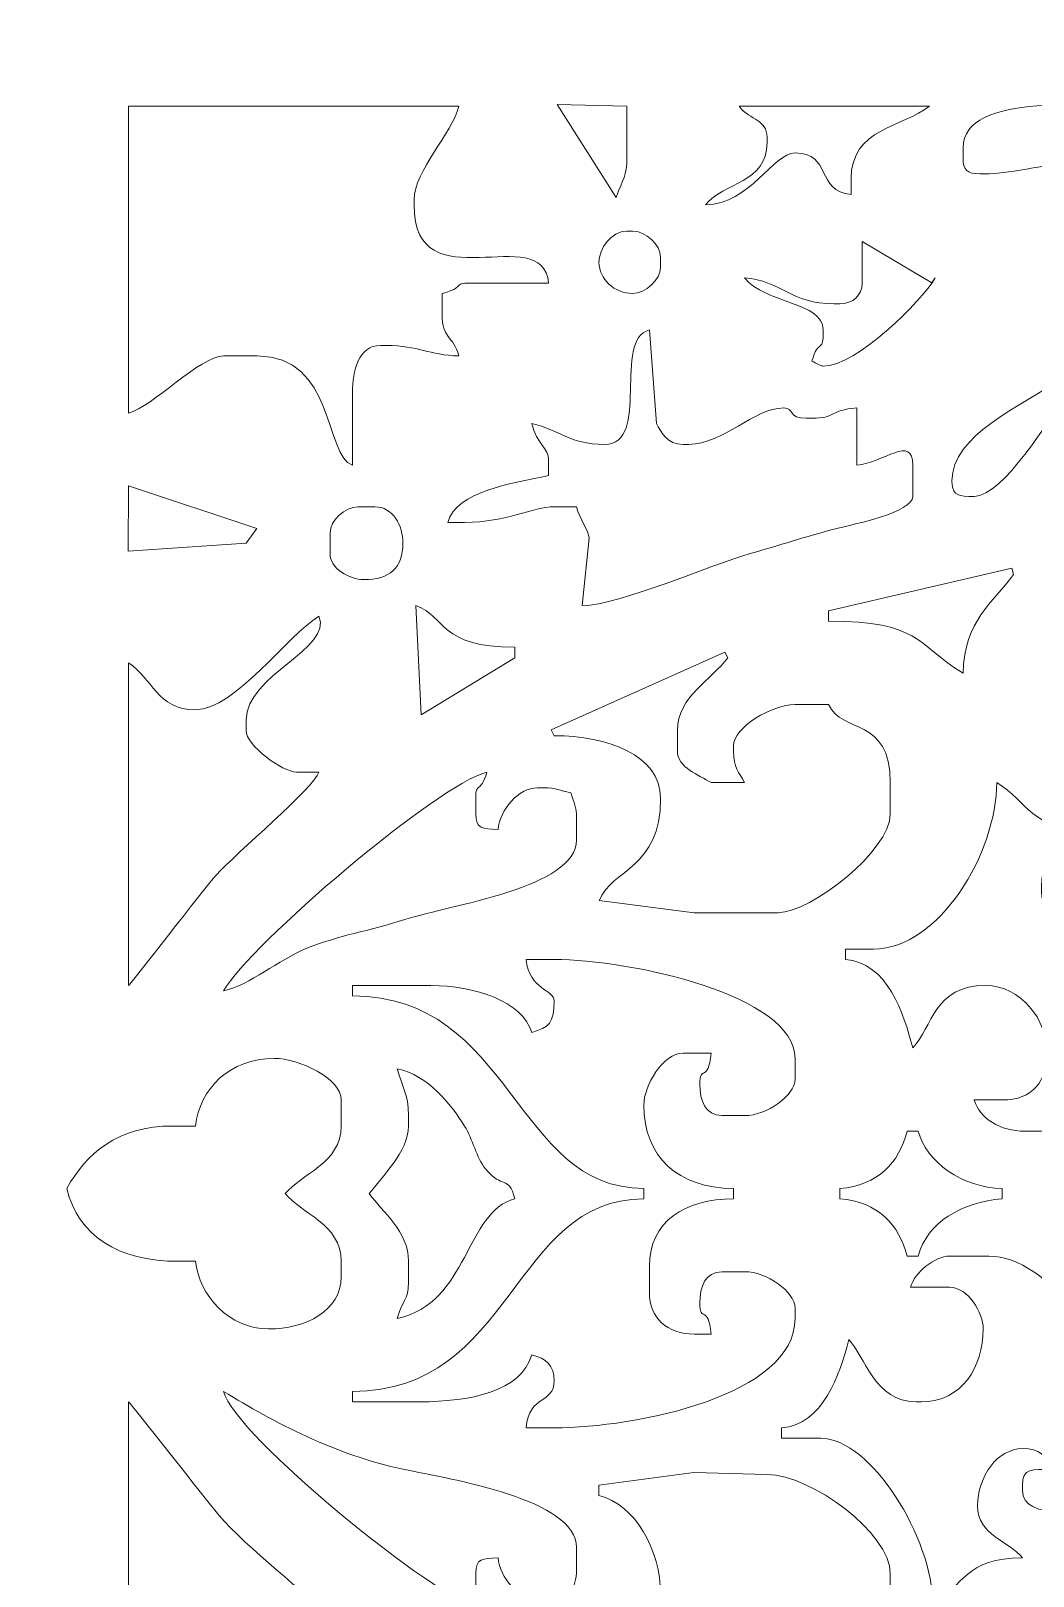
# Model space of a CAD drawing. Header units: millimetres. Extents: x -350 to -130, y -110 to 238.
# Drawn here: x -303.5 to -263.7, y -44.6 to 16.8 of the extents above; entities that cross this region are included whole.
import ezdxf

# ---------------------------------------------------------------- set-up
doc = ezdxf.new("R2010")
doc.units = ezdxf.units.MM
doc.header["$MEASUREMENT"] = 0
doc.layers.add('layer 1', color=7, linetype='Continuous')

msp = doc.modelspace()

# ---------------------------------------------------------------- linework, layer by layer
at = {"layer": 'layer 1', "color": 250, "lineweight": 9}
msp.add_open_spline([(-341.75, 49), (-341.75, 49), (-138.25, 49), (-138.25, 49), (-138.25, 49), (-133.7125, 49), (-130, 45.4225), (-130, 41.05), (-130, 41.05), (-130, 41.05), (-130, -102.05), (-130, -102.05), (-130, -102.05), (-130, -106.4225), (-133.7125, -110), (-138.25, -110), (-138.25, -110), (-138.25, -110), (-341.75, -110), (-341.75, -110), (-341.75, -110), (-346.2875, -110), (-350, -106.4225), (-350, -102.05), (-350, -102.05), (-350, -102.05), (-350, 41.05), (-350, 41.05), (-350, 41.05), (-350, 45.4225), (-346.2875, 49), (-341.75, 49)], degree=3, knots=[0, 0, 0, 0, 0.1111111, 0.1111111, 0.1111111, 0.1111111, 0.2222222, 0.2222222, 0.2222222, 0.2222222, 0.3333333, 0.3333333, 0.3333333, 0.3333333, 0.4444444, 0.4444444, 0.4444444, 0.4444445, 0.5555556, 0.5555556, 0.5555556, 0.5555556, 0.6666667, 0.6666667, 0.6666667, 0.6666667, 0.7777778, 0.7777778, 0.7777778, 0.7777778, 1, 1, 1, 1], dxfattribs=at)
at = {"layer": 'layer 1', "lineweight": 9}
for points, knots in [([(-265.7928, 11.1188), (-265.7928, 11.1188), (-265.5703, 11.1188), (-265.5703, 11.1188), (-265.5703, 11.1188), (-264.0809, 11.1188), (-259.2894, 12.265), (-257.6929, 12.6934), (-257.6929, 12.6934), (-254.9485, 13.4297), (-251.4852, 12.4079), (-249.318, 13.806), (-249.318, 13.806), (-252.4349, 13.806), (-255.5518, 13.806), (-258.6686, 13.806), (-258.6686, 13.806), (-261.2474, 13.806), (-266.4608, 14.3826), (-266.4608, 12.1523), (-266.4608, 12.1523), (-266.4608, 12.1523), (-266.4608, 11.739), (-266.4608, 11.739), (-266.4608, 11.739), (-266.4608, 11.2627), (-266.3059, 11.1188), (-265.7928, 11.1188)], [0, 0, 0, 0, 0.125, 0.125, 0.125, 0.125, 0.25, 0.25, 0.25, 0.25, 0.375, 0.375, 0.375, 0.375, 0.5, 0.5, 0.5, 0.5, 0.625, 0.625, 0.625, 0.625, 0.75, 0.75, 0.75, 0.75, 1, 1, 1, 1]), ([(-295.8483, 3.8842), (-295.8483, 3.8842), (-294.5126, 3.8842), (-294.5126, 3.8842), (-294.5126, 3.8842), (-291.4293, 3.8842), (-291.8385, -0.0833), (-290.7278, -0.4566), (-290.7278, -0.4566), (-290.7278, -0.4566), (-290.7278, 2.4373), (-290.7278, 2.4373), (-290.7278, 2.4373), (-290.7278, 3.2751), (-290.4878, 4.2976), (-289.6147, 4.2976), (-289.6147, 4.2976), (-289.6147, 4.2976), (-289.392, 4.2976), (-289.392, 4.2976), (-289.392, 4.2976), (-288.0675, 4.2976), (-287.716, 3.9094), (-286.4978, 3.8842), (-286.4978, 3.8842), (-286.7358, 4.7117), (-287.1657, 4.5611), (-287.1657, 5.5378), (-287.1657, 5.5378), (-287.1657, 5.5378), (-287.1657, 6.3646), (-287.1657, 6.3646), (-287.1657, 6.3646), (-286.2206, 6.5989), (-286.7762, 6.7781), (-286.0525, 6.7781), (-286.0525, 6.7781), (-286.0525, 6.7781), (-282.9356, 6.7781), (-282.9356, 6.7781), (-282.9356, 6.7781), (-283.1626, 9.3097), (-288.2788, 5.9144), (-288.2788, 9.8786), (-288.2788, 9.8786), (-288.2788, 9.8786), (-288.2788, 10.0853), (-288.2788, 10.0853), (-288.2788, 10.0853), (-288.2788, 11.2266), (-286.77, 12.7212), (-286.4978, 13.806), (-286.4978, 13.806), (-286.4978, 13.806), (-299.6332, 13.806), (-299.6332, 13.806), (-299.6332, 13.806), (-299.6332, 13.806), (-299.6332, 1.6105), (-299.6332, 1.6105), (-299.6332, 1.6105), (-298.6852, 1.8454), (-296.791, 3.8842), (-295.8483, 3.8842)], [0, 0, 0, 0, 0.0588235, 0.0588235, 0.0588235, 0.0588235, 0.1176471, 0.1176471, 0.1176471, 0.1176471, 0.1764706, 0.1764706, 0.1764706, 0.1764706, 0.2352941, 0.2352941, 0.2352941, 0.2352941, 0.2941176, 0.2941176, 0.2941176, 0.2941177, 0.3529412, 0.3529412, 0.3529412, 0.3529412, 0.4117647, 0.4117647, 0.4117647, 0.4117647, 0.4705882, 0.4705882, 0.4705882, 0.4705882, 0.5294118, 0.5294118, 0.5294118, 0.5294118, 0.5882353, 0.5882353, 0.5882353, 0.5882353, 0.6470588, 0.6470588, 0.6470588, 0.6470588, 0.7058824, 0.7058824, 0.7058824, 0.7058824, 0.7647059, 0.7647059, 0.7647059, 0.7647059, 0.8235294, 0.8235294, 0.8235294, 0.8235294, 0.8823529, 0.8823529, 0.8823529, 0.882353, 1, 1, 1, 1]), ([(-280.2468, 10.1794), (-279.9835, 10.9386), (-279.8187, 11.0263), (-279.8187, 11.739), (-279.8187, 11.739), (-279.8187, 11.739), (-279.8187, 13.806), (-279.8187, 13.806), (-279.8187, 13.806), (-279.8187, 13.806), (-282.5951, 13.8706), (-282.5951, 13.8706), (-282.5951, 13.8706), (-282.5951, 13.8706), (-280.2468, 10.1794), (-280.2468, 10.1794)], [0, 0, 0, 0, 0.2, 0.2, 0.2, 0.2, 0.4, 0.4, 0.4, 0.4, 0.6, 0.6, 0.6, 0.6, 1, 1, 1, 1]), ([(-273.1398, 11.9456), (-271.6733, 11.9456), (-272.3161, 10.4345), (-270.9134, 10.292), (-270.9134, 10.292), (-270.9134, 10.292), (-270.9134, 10.9122), (-270.9134, 10.9122), (-270.9134, 10.9122), (-270.9134, 12.947), (-268.847, 12.9583), (-267.7965, 13.806), (-267.7965, 13.806), (-267.7965, 13.806), (-275.3661, 13.806), (-275.3661, 13.806), (-275.3661, 13.806), (-274.8957, 13.2099), (-274.2529, 13.2937), (-274.2529, 12.5658), (-274.2529, 12.5658), (-274.2529, 12.5658), (-274.2529, 12.3591), (-274.2529, 12.3591), (-274.2529, 12.3591), (-274.2529, 10.7272), (-275.9641, 10.8135), (-276.7019, 9.8786), (-276.7019, 9.8786), (-274.9259, 9.9154), (-274.0107, 11.9456), (-273.1398, 11.9456)], [0, 0, 0, 0, 0.1111111, 0.1111111, 0.1111111, 0.1111111, 0.2222222, 0.2222222, 0.2222222, 0.2222222, 0.3333333, 0.3333333, 0.3333333, 0.3333333, 0.4444444, 0.4444444, 0.4444444, 0.4444445, 0.5555556, 0.5555556, 0.5555556, 0.5555556, 0.6666667, 0.6666667, 0.6666667, 0.6666667, 0.7777778, 0.7777778, 0.7777778, 0.7777778, 1, 1, 1, 1]), ([(-266.2381, -1.6968), (-266.7511, -1.6968), (-266.906, -1.553), (-266.906, -1.0767), (-266.906, -1.0767), (-266.906, 0.7369), (-264.1455, 1.8735), (-262.8568, 2.8119), (-262.8568, 2.8119), (-260.5798, 4.47), (-262.2098, 5.7056), (-259.5163, 7.3584), (-259.5163, 7.3584), (-257.2455, 8.7518), (-251.5727, 11.876), (-248.2048, 11.9456), (-248.2048, 11.9456), (-248.6848, 11.3375), (-252.544, 9.8866), (-253.5486, 9.2591), (-253.5486, 9.2591), (-254.9076, 8.4102), (-256.997, 7.1366), (-258.169, 6.1075), (-258.169, 6.1075), (-259.6096, 4.8425), (-261.1111, 3.8482), (-262.3233, 2.3165), (-262.3233, 2.3165), (-263.0335, 1.4194), (-264.8673, -1.6968), (-266.0155, -1.6968), (-266.0155, -1.6968), (-266.0155, -1.6968), (-266.2381, -1.6968), (-266.2381, -1.6968)], [0, 0, 0, 0, 0.19999999, 0.2, 0.2, 0.2, 0.29999999, 0.3, 0.3, 0.3, 0.39999999, 0.4, 0.4, 0.4, 0.49999999, 0.5, 0.5, 0.5, 0.59999999, 0.6, 0.6, 0.6, 0.69999999, 0.7, 0.7, 0.7, 0.79999999, 0.8, 0.8, 0.8, 0.89999999, 0.9, 0.9, 0.9, 1, 1, 1, 1]), ([(-279.5962, 6.3646), (-279.077, 6.3646), (-278.483, 6.9162), (-278.483, 7.3981), (-278.483, 7.3981), (-278.483, 7.3981), (-278.483, 7.8116), (-278.483, 7.8116), (-278.483, 7.8116), (-278.483, 8.2936), (-279.077, 8.8451), (-279.5962, 8.8451), (-279.5962, 8.8451), (-279.5962, 8.8451), (-279.8187, 8.8451), (-279.8187, 8.8451), (-279.8187, 8.8451), (-280.4505, 8.8451), (-280.9319, 8.1316), (-280.9319, 7.6049), (-280.9319, 7.6049), (-280.9319, 6.9364), (-280.3162, 6.3646), (-279.5962, 6.3646)], [0, 0, 0, 0, 0.1428571, 0.1428571, 0.1428571, 0.1428572, 0.2857143, 0.2857143, 0.2857143, 0.2857143, 0.4285714, 0.4285714, 0.4285714, 0.4285714, 0.5714286, 0.5714286, 0.5714286, 0.5714286, 0.7142857, 0.7142857, 0.7142857, 0.7142857, 1, 1, 1, 1]), ([(-272.0266, 4.9177), (-272.0266, 4.9177), (-272.0266, 4.711), (-272.0266, 4.711), (-272.0266, 4.711), (-272.0266, 4.0391), (-272.2195, 4.555), (-272.4719, 3.6775), (-272.4719, 3.6775), (-272.4676, 3.6742), (-272.0566, 3.4708), (-272.0266, 3.4708), (-272.0266, 3.4708), (-270.7031, 3.4708), (-268.1065, 6.0503), (-267.574, 6.9848), (-267.574, 6.9848), (-267.574, 6.9848), (-267.706, 6.7864), (-267.706, 6.7864), (-267.706, 6.7864), (-267.706, 6.7864), (-270.4682, 8.4317), (-270.4682, 8.4317), (-270.4682, 8.4317), (-270.4682, 8.4317), (-270.4682, 6.7781), (-270.4682, 6.7781), (-270.4682, 6.7781), (-270.4682, 6.2942), (-270.8376, 5.9512), (-271.3587, 5.9512), (-271.3587, 5.9512), (-271.3587, 5.9512), (-271.5814, 5.9512), (-271.5814, 5.9512), (-271.5814, 5.9512), (-273.3047, 5.9512), (-273.6915, 6.8726), (-275.1435, 6.9848), (-275.1435, 6.9848), (-274.3273, 5.9505), (-272.0266, 6.0401), (-272.0266, 4.9177)], [0, 0, 0, 0, 0.0833333, 0.0833333, 0.0833333, 0.0833333, 0.1666667, 0.1666667, 0.1666667, 0.1666667, 0.25, 0.25, 0.25, 0.25, 0.3333333, 0.3333333, 0.3333333, 0.3333333, 0.4166667, 0.4166667, 0.4166667, 0.4166667, 0.5, 0.5, 0.5, 0.5, 0.5833333, 0.5833333, 0.5833333, 0.5833333, 0.6666667, 0.6666667, 0.6666667, 0.6666667, 0.75, 0.75, 0.75, 0.75, 0.8333333, 0.8333333, 0.8333333, 0.8333333, 1, 1, 1, 1]), ([(-286.2751, -2.7303), (-284.5921, -2.7303), (-283.5647, -2.1102), (-282.713, -2.1102), (-282.713, -2.1102), (-282.713, -2.1102), (-281.8224, -2.1102), (-281.8224, -2.1102), (-281.8224, -2.1102), (-281.6994, -2.6007), (-281.3445, -3.0668), (-281.3259, -3.3555), (-281.3259, -3.3555), (-281.3259, -3.3555), (-281.5999, -6.0376), (-281.5999, -6.0376), (-281.5999, -6.0376), (-280.0741, -6.006), (-276.5699, -4.4348), (-274.9206, -3.9708), (-274.9206, -3.9708), (-273.7674, -3.6463), (-272.7485, -3.2999), (-271.5293, -2.9854), (-271.5293, -2.9854), (-270.7836, -2.793), (-268.4645, -2.3371), (-268.4645, -1.6968), (-268.4645, -1.6968), (-268.4645, -1.6968), (-268.4645, -0.4566), (-268.4645, -0.4566), (-268.4645, -0.4566), (-268.4645, 0.7812), (-269.6285, -0.3745), (-270.6908, -0.4566), (-270.6908, -0.4566), (-270.6908, -0.4566), (-270.6908, 1.8171), (-270.6908, 1.8171), (-270.6908, 1.8171), (-271.7846, 1.7327), (-271.5064, 1.4038), (-272.4719, 1.4038), (-272.4719, 1.4038), (-272.4719, 1.4038), (-272.6945, 1.4038), (-272.6945, 1.4038), (-272.6945, 1.4038), (-273.4333, 1.4038), (-273.1593, 1.8171), (-273.5851, 1.8171), (-273.5851, 1.8171), (-274.7936, 1.8171), (-275.9721, 0.3702), (-277.3698, 0.3702), (-277.3698, 0.3702), (-277.3698, 0.3702), (-277.5925, 0.3702), (-277.5925, 0.3702), (-277.5925, 0.3702), (-278.2212, 0.3702), (-278.4514, 0.8446), (-278.6512, 1.1995), (-278.6512, 1.1995), (-278.6512, 1.1995), (-278.9282, 4.9177), (-278.9282, 4.9177), (-278.9282, 4.9177), (-280.4151, 4.5491), (-278.8548, 0.3702), (-280.7093, 0.3702), (-280.7093, 0.3702), (-282.1408, 0.3702), (-282.4837, 0.9548), (-283.6036, 1.1971), (-283.6036, 1.1971), (-283.3944, 0.3637), (-282.9356, 0.2335), (-282.9356, -0.2498), (-282.9356, -0.2498), (-282.9356, -0.2498), (-282.9356, -0.87), (-282.9356, -0.87), (-282.9356, -0.87), (-284.3896, -1.1845), (-286.5822, -1.4758), (-286.943, -2.7303), (-286.943, -2.7303), (-286.943, -2.7303), (-286.2751, -2.7303), (-286.2751, -2.7303)], [0, 0, 0, 0, 0.0416667, 0.0416667, 0.0416667, 0.0416667, 0.0833333, 0.0833333, 0.0833333, 0.0833333, 0.125, 0.125, 0.125, 0.125, 0.1666667, 0.1666667, 0.1666667, 0.1666667, 0.2083333, 0.2083333, 0.2083333, 0.2083333, 0.25, 0.25, 0.25, 0.25, 0.2916667, 0.2916667, 0.2916667, 0.2916667, 0.3333333, 0.3333333, 0.3333333, 0.3333333, 0.375, 0.375, 0.375, 0.375, 0.4166667, 0.4166667, 0.4166667, 0.4166667, 0.4583333, 0.4583333, 0.4583333, 0.4583333, 0.5, 0.5, 0.5, 0.5, 0.5416667, 0.5416667, 0.5416667, 0.5416667, 0.5833333, 0.5833333, 0.5833333, 0.5833333, 0.625, 0.625, 0.625, 0.625, 0.6666667, 0.6666667, 0.6666667, 0.6666667, 0.7083333, 0.7083333, 0.7083333, 0.7083333, 0.75, 0.75, 0.75, 0.75, 0.7916667, 0.7916667, 0.7916667, 0.7916667, 0.8333333, 0.8333333, 0.8333333, 0.8333333, 0.875, 0.875, 0.875, 0.875, 0.9166667, 0.9166667, 0.9166667, 0.9166667, 1, 1, 1, 1]), ([(-294.9579, -3.5567), (-294.9579, -3.5567), (-294.5226, -2.966), (-294.5226, -2.966), (-294.5226, -2.966), (-294.5226, -2.966), (-299.6332, -1.2834), (-299.6332, -1.2834), (-299.6332, -1.2834), (-299.6332, -1.2834), (-299.6405, -3.8789), (-299.6405, -3.8789), (-299.6405, -3.8789), (-299.6405, -3.8789), (-294.9579, -3.5567), (-294.9579, -3.5567)], [0, 0, 0, 0, 0.2, 0.2, 0.2, 0.2, 0.4, 0.4, 0.4, 0.4, 0.6, 0.6, 0.6, 0.6, 1, 1, 1, 1]), ([(-290.2825, -5.004), (-289.2432, -5.004), (-288.7241, -4.5221), (-288.7241, -3.5571), (-288.7241, -3.5571), (-288.7241, -2.8606), (-289.1175, -2.1102), (-289.8372, -2.1102), (-289.8372, -2.1102), (-289.8372, -2.1102), (-290.5052, -2.1102), (-290.5052, -2.1102), (-290.5052, -2.1102), (-291.0243, -2.1102), (-291.6184, -2.6617), (-291.6184, -3.1437), (-291.6184, -3.1437), (-291.6184, -3.1437), (-291.6184, -3.9705), (-291.6184, -3.9705), (-291.6184, -3.9705), (-291.6184, -4.5571), (-290.8499, -5.004), (-290.2825, -5.004)], [0, 0, 0, 0, 0.1428571, 0.1428571, 0.1428571, 0.1428572, 0.2857143, 0.2857143, 0.2857143, 0.2857143, 0.4285714, 0.4285714, 0.4285714, 0.4285714, 0.5714286, 0.5714286, 0.5714286, 0.5714286, 0.7142857, 0.7142857, 0.7142857, 0.7142857, 1, 1, 1, 1]), ([(-266.4608, -8.7247), (-266.4099, -6.6062), (-265.2949, -5.9589), (-264.4571, -4.7974), (-264.4571, -4.7974), (-264.4571, -4.7974), (-264.5211, -4.547), (-264.5211, -4.547), (-264.5211, -4.547), (-264.5211, -4.547), (-271.8039, -6.2443), (-271.8039, -6.2443), (-271.8039, -6.2443), (-271.8039, -6.2443), (-271.8039, -6.6577), (-271.8039, -6.6577), (-271.8039, -6.6577), (-268.1766, -6.6577), (-268.3862, -7.5277), (-266.4608, -8.7247)], [0, 0, 0, 0, 0.1666667, 0.1666667, 0.1666667, 0.1666667, 0.3333333, 0.3333333, 0.3333333, 0.3333333, 0.5, 0.5, 0.5, 0.5, 0.6666667, 0.6666667, 0.6666667, 0.6666667, 1, 1, 1, 1]), ([(-287.9979, -10.3759), (-287.9979, -10.3759), (-284.2714, -8.1046), (-284.2714, -8.1046), (-284.2714, -8.1046), (-284.2714, -8.1046), (-284.2714, -7.6912), (-284.2714, -7.6912), (-284.2714, -7.6912), (-287.3031, -7.6912), (-286.9938, -6.4695), (-288.2059, -6.0346), (-288.2059, -6.0346), (-288.2059, -6.0346), (-287.9979, -10.3759), (-287.9979, -10.3759)], [0, 0, 0, 0, 0.2, 0.2, 0.2, 0.2, 0.4, 0.4, 0.4, 0.4, 0.6, 0.6, 0.6, 0.6, 1, 1, 1, 1]), ([(-292.0636, -12.6521), (-292.0636, -12.6521), (-292.9541, -12.6521), (-292.9541, -12.6521), (-292.9541, -12.6521), (-293.4946, -12.6521), (-294.9578, -11.5947), (-294.9578, -10.9985), (-294.9578, -10.9985), (-294.9578, -10.9985), (-294.9578, -10.585), (-294.9578, -10.585), (-294.9578, -10.585), (-294.9578, -8.7847), (-291.4854, -7.7504), (-292.0636, -6.451), (-292.0636, -6.451), (-293.314, -7.2284), (-295.3986, -10.1717), (-296.9615, -10.1717), (-296.9615, -10.1717), (-298.5115, -10.1717), (-298.6732, -8.9081), (-299.6332, -8.3113), (-299.6332, -8.3113), (-299.6332, -8.3113), (-299.6332, -21.127), (-299.6332, -21.127), (-299.6332, -21.127), (-299.498, -21.035), (-296.6898, -17.3527), (-296.132, -16.7295), (-296.132, -16.7295), (-295.403, -15.915), (-292.2362, -13.2521), (-292.0636, -12.6521)], [0, 0, 0, 0, 0.1, 0.1, 0.1, 0.1, 0.2, 0.2, 0.2, 0.2, 0.3, 0.3, 0.3, 0.3, 0.4, 0.4, 0.4, 0.4, 0.5, 0.5, 0.5, 0.5, 0.6, 0.6, 0.6, 0.6, 0.7, 0.7, 0.7, 0.7, 0.8, 0.8, 0.8, 0.8, 1, 1, 1, 1]), ([(-278.483, -13.6856), (-278.483, -16.51), (-280.4057, -16.47), (-280.9211, -17.7546), (-280.9211, -17.7546), (-280.9211, -17.7546), (-277.1472, -18.2331), (-277.1472, -18.2331), (-277.1472, -18.2331), (-277.1472, -18.2331), (-273.8076, -18.2331), (-273.8076, -18.2331), (-273.8076, -18.2331), (-272.5212, -18.2331), (-269.355, -15.7877), (-269.355, -14.3057), (-269.355, -14.3057), (-269.355, -14.3057), (-269.355, -13.0655), (-269.355, -13.0655), (-269.355, -13.0655), (-269.355, -10.423), (-271.2881, -11.1515), (-271.8039, -9.965), (-271.8039, -9.965), (-271.8039, -9.965), (-273.1398, -9.965), (-273.1398, -9.965), (-273.1398, -9.965), (-274.0483, -9.965), (-275.5888, -10.8631), (-275.5888, -11.6186), (-275.5888, -11.6186), (-275.5888, -11.6186), (-275.5888, -11.8253), (-275.5888, -11.8253), (-275.5888, -11.8253), (-275.5888, -12.4559), (-275.3749, -12.6594), (-275.1435, -13.0655), (-275.1435, -13.0655), (-275.1435, -13.0655), (-276.4793, -13.0655), (-276.4793, -13.0655), (-276.4793, -13.0655), (-276.9646, -12.7637), (-277.815, -12.4684), (-277.815, -11.8253), (-277.815, -11.8253), (-277.815, -11.8253), (-277.815, -10.9985), (-277.815, -10.9985), (-277.815, -10.9985), (-277.815, -9.6353), (-276.4402, -8.9765), (-275.8113, -8.1046), (-275.8113, -8.1046), (-275.8113, -8.1046), (-275.9251, -7.8847), (-275.9251, -7.8847), (-275.9251, -7.8847), (-275.9251, -7.8847), (-282.8372, -10.9648), (-282.8372, -10.9648), (-282.8372, -10.9648), (-282.8372, -10.9648), (-282.713, -11.2052), (-282.713, -11.2052), (-282.713, -11.2052), (-280.6043, -11.2052), (-278.483, -11.9608), (-278.483, -13.6856)], [0, 0, 0, 0, 0.0526316, 0.0526316, 0.0526316, 0.0526316, 0.1052632, 0.1052632, 0.1052632, 0.1052632, 0.1578947, 0.1578947, 0.1578947, 0.1578947, 0.2105263, 0.2105263, 0.2105263, 0.2105263, 0.2631579, 0.2631579, 0.2631579, 0.2631579, 0.3157895, 0.3157895, 0.3157895, 0.3157895, 0.3684211, 0.3684211, 0.3684211, 0.3684211, 0.4210526, 0.4210526, 0.4210526, 0.4210526, 0.4736842, 0.4736842, 0.4736842, 0.4736842, 0.5263158, 0.5263158, 0.5263158, 0.5263158, 0.5789474, 0.5789474, 0.5789474, 0.5789474, 0.6315789, 0.6315789, 0.6315789, 0.631579, 0.6842105, 0.6842105, 0.6842105, 0.6842105, 0.7368421, 0.7368421, 0.7368421, 0.7368421, 0.7894737, 0.7894737, 0.7894737, 0.7894737, 0.8421053, 0.8421053, 0.8421053, 0.8421053, 0.8947368, 0.8947368, 0.8947368, 0.8947369, 1, 1, 1, 1]), ([(-281.8224, -15.3392), (-281.8224, -15.3392), (-281.8224, -14.5124), (-281.8224, -14.5124), (-281.8224, -14.5124), (-281.8224, -13.9542), (-281.9288, -13.9425), (-282.0451, -13.4789), (-282.0451, -13.4789), (-282.5444, -13.3709), (-282.557, -13.2722), (-283.1583, -13.2722), (-283.1583, -13.2722), (-283.1583, -13.2722), (-283.3809, -13.2722), (-283.3809, -13.2722), (-283.3809, -13.2722), (-284.1279, -13.2722), (-284.8688, -14.1383), (-284.9393, -14.9259), (-284.9393, -14.9259), (-285.5679, -14.8773), (-285.8298, -14.9307), (-285.8298, -14.3057), (-285.8298, -14.3057), (-285.8298, -14.3057), (-285.8298, -13.6856), (-285.8298, -13.6856), (-285.8298, -13.6856), (-285.8298, -13.0137), (-285.637, -13.5296), (-285.3846, -12.6521), (-285.3846, -12.6521), (-287.3503, -13.1394), (-294.8042, -19.5015), (-295.8483, -21.3337), (-295.8483, -21.3337), (-294.8044, -21.1079), (-293.6823, -20.1131), (-292.5426, -19.6487), (-292.5426, -19.6487), (-291.2856, -19.1366), (-290.0707, -18.9665), (-288.651, -18.5077), (-288.651, -18.5077), (-286.8299, -17.919), (-281.8224, -17.2562), (-281.8224, -15.3392)], [0, 0, 0, 0, 0.0769231, 0.0769231, 0.0769231, 0.0769231, 0.1538462, 0.1538462, 0.1538462, 0.1538462, 0.2307692, 0.2307692, 0.2307692, 0.2307692, 0.3076923, 0.3076923, 0.3076923, 0.3076923, 0.3846154, 0.3846154, 0.3846154, 0.3846154, 0.4615385, 0.4615385, 0.4615385, 0.4615385, 0.5384615, 0.5384615, 0.5384615, 0.5384615, 0.6153846, 0.6153846, 0.6153846, 0.6153846, 0.6923077, 0.6923077, 0.6923077, 0.6923077, 0.7692308, 0.7692308, 0.7692308, 0.7692308, 0.8461538, 0.8461538, 0.8461538, 0.8461539, 1, 1, 1, 1]), ([(-268.4645, -23.6074), (-267.6711, -22.7599), (-267.6203, -21.127), (-265.5703, -21.127), (-265.5703, -21.127), (-264.1603, -21.127), (-263.1213, -22.4771), (-263.1213, -23.8141), (-263.1213, -23.8141), (-263.1213, -24.9117), (-263.6962, -25.6744), (-264.9023, -25.6744), (-264.9023, -25.6744), (-264.9023, -25.6744), (-266.0155, -25.6744), (-266.0155, -25.6744), (-266.0155, -25.6744), (-265.802, -26.4169), (-264.9869, -26.9147), (-264.0118, -26.9147), (-264.0118, -26.9147), (-264.0118, -26.9147), (-263.3439, -26.9147), (-263.3439, -26.9147), (-263.3439, -26.9147), (-261.5703, -26.9147), (-260.5495, -25.8633), (-259.6127, -25.0046), (-259.6127, -25.0046), (-259.048, -24.487), (-257.778, -21.977), (-257.778, -21.3337), (-257.778, -21.3337), (-257.778, -21.3337), (-257.7213, -20.5009), (-257.7213, -20.5009), (-257.7213, -20.5009), (-257.7213, -20.5009), (-258.0007, -18.0264), (-258.0007, -18.0264), (-258.0007, -18.0264), (-258.3189, -17.5852), (-258.806, -16.7862), (-259.5592, -16.7862), (-259.5592, -16.7862), (-259.5592, -16.7862), (-260.227, -16.7862), (-260.227, -16.7862), (-260.227, -16.7862), (-260.9106, -16.7862), (-261.5629, -16.9776), (-261.5629, -17.613), (-261.5629, -17.613), (-261.5629, -17.613), (-261.5608, -18.2257), (-261.5608, -18.2257), (-261.5608, -18.2257), (-261.5608, -18.2257), (-260.4497, -18.4398), (-260.4497, -18.4398), (-260.4497, -18.4398), (-260.5761, -18.8795), (-260.8362, -19.2666), (-261.3402, -19.2666), (-261.3402, -19.2666), (-262.2552, -19.2666), (-263.3439, -18.4375), (-263.3439, -17.4063), (-263.3439, -17.4063), (-263.3439, -17.4063), (-263.3439, -17.1996), (-263.3439, -17.1996), (-263.3439, -17.1996), (-263.3439, -15.5632), (-262.1852, -15.7146), (-261.5629, -14.9259), (-261.5629, -14.9259), (-263.7511, -14.9259), (-263.8555, -13.8547), (-265.125, -13.0655), (-265.125, -13.0655), (-265.125, -15.8461), (-267.4077, -19.68), (-270.0229, -19.68), (-270.0229, -19.68), (-270.0229, -19.68), (-271.1361, -19.68), (-271.1361, -19.68), (-271.1361, -19.68), (-271.1361, -19.68), (-271.1361, -20.0934), (-271.1361, -20.0934), (-271.1361, -20.0934), (-269.4822, -20.2212), (-268.8163, -22.2054), (-268.4645, -23.6074)], [0, 0, 0, 0, 0.04, 0.04, 0.04, 0.04, 0.08, 0.08, 0.08, 0.08, 0.12, 0.12, 0.12, 0.12, 0.16, 0.16, 0.16, 0.16, 0.2, 0.2, 0.2, 0.2, 0.24, 0.24, 0.24, 0.24, 0.28, 0.28, 0.28, 0.28, 0.32, 0.32, 0.32, 0.32, 0.36, 0.36, 0.36, 0.36, 0.4, 0.4, 0.4, 0.4, 0.44, 0.44, 0.44, 0.44, 0.48, 0.48, 0.48, 0.48, 0.52, 0.52, 0.52, 0.52, 0.56, 0.56, 0.56, 0.56, 0.6, 0.6, 0.6, 0.6, 0.64, 0.64, 0.64, 0.64, 0.68, 0.68, 0.68, 0.68, 0.72, 0.72, 0.72, 0.72, 0.76, 0.76, 0.76, 0.76, 0.8, 0.8, 0.8, 0.8, 0.84, 0.84, 0.84, 0.84, 0.88, 0.88, 0.88, 0.88, 0.92, 0.92, 0.92, 0.92, 1, 1, 1, 1]), ([(-288.0562, -37.6632), (-286.0791, -37.6632), (-284.0234, -37.2629), (-283.6036, -35.8029), (-283.6036, -35.8029), (-283.0199, -35.9476), (-282.713, -36.2021), (-282.713, -36.8364), (-282.713, -36.8364), (-282.713, -37.7552), (-283.7059, -37.3549), (-283.8261, -38.6968), (-283.8261, -38.6968), (-283.8261, -38.6968), (-282.713, -38.6968), (-282.713, -38.6968), (-282.713, -38.6968), (-279.4419, -38.6968), (-273.1398, -37.4144), (-273.1398, -34.356), (-273.1398, -34.356), (-273.1398, -34.356), (-273.1398, -33.9426), (-273.1398, -33.9426), (-273.1398, -33.9426), (-273.1398, -33.2843), (-274.2742, -32.4957), (-275.1435, -32.4957), (-275.1435, -32.4957), (-275.1435, -32.4957), (-276.034, -32.4957), (-276.034, -32.4957), (-276.034, -32.4957), (-276.7184, -32.4957), (-276.9245, -33.1012), (-276.9245, -33.7359), (-276.9245, -33.7359), (-276.9245, -34.545), (-276.5884, -33.7587), (-276.4793, -34.9761), (-276.4793, -34.9761), (-276.4793, -34.9761), (-277.1472, -34.9761), (-277.1472, -34.9761), (-277.1472, -34.9761), (-278.224, -34.9761), (-278.9282, -34.3223), (-278.9282, -33.3225), (-278.9282, -33.3225), (-278.9282, -33.3225), (-278.9282, -32.289), (-278.9282, -32.289), (-278.9282, -32.289), (-278.9282, -30.4927), (-277.5141, -29.6018), (-275.5888, -29.6018), (-275.5888, -29.6018), (-275.5888, -29.6018), (-275.5888, -29.1884), (-275.5888, -29.1884), (-275.5888, -29.1884), (-277.7911, -29.1884), (-279.1509, -27.919), (-279.1509, -25.8811), (-279.1509, -25.8811), (-279.1509, -25.0971), (-278.3806, -23.8141), (-277.5925, -23.8141), (-277.5925, -23.8141), (-277.5925, -23.8141), (-276.4793, -23.8141), (-276.4793, -23.8141), (-276.4793, -23.8141), (-276.5884, -25.0315), (-276.9245, -24.2452), (-276.9245, -25.0543), (-276.9245, -25.0543), (-276.9245, -25.689), (-276.7184, -26.2945), (-276.034, -26.2945), (-276.034, -26.2945), (-276.034, -26.2945), (-275.1435, -26.2945), (-275.1435, -26.2945), (-275.1435, -26.2945), (-274.2742, -26.2945), (-273.1398, -25.5059), (-273.1398, -24.8476), (-273.1398, -24.8476), (-273.1398, -24.8476), (-273.1398, -24.0208), (-273.1398, -24.0208), (-273.1398, -24.0208), (-273.1398, -21.5022), (-279.6814, -20.0934), (-282.713, -20.0934), (-282.713, -20.0934), (-282.713, -20.0934), (-283.8261, -20.0934), (-283.8261, -20.0934), (-283.8261, -20.0934), (-283.7175, -21.3054), (-282.713, -21.2661), (-282.713, -21.747), (-282.713, -21.747), (-282.713, -22.5852), (-282.919, -22.8176), (-283.6036, -22.9873), (-283.6036, -22.9873), (-283.9587, -21.7523), (-285.8969, -21.127), (-287.611, -21.127), (-287.611, -21.127), (-287.611, -21.127), (-290.7278, -21.127), (-290.7278, -21.127), (-290.7278, -21.127), (-290.7278, -21.127), (-290.7278, -21.5403), (-290.7278, -21.5403), (-290.7278, -21.5403), (-284.3822, -21.5403), (-284.2803, -29.1884), (-279.1509, -29.1884), (-279.1509, -29.1884), (-279.1509, -29.1884), (-279.1509, -29.6018), (-279.1509, -29.6018), (-279.1509, -29.6018), (-284.3824, -29.6018), (-284.3331, -37.2499), (-290.7278, -37.2499), (-290.7278, -37.2499), (-290.7278, -37.2499), (-290.7278, -37.6632), (-290.7278, -37.6632), (-290.7278, -37.6632), (-290.7278, -37.6632), (-288.0562, -37.6632), (-288.0562, -37.6632)], [0, 0, 0, 0, 0.0277778, 0.0277778, 0.0277778, 0.0277778, 0.0555556, 0.0555556, 0.0555556, 0.0555556, 0.0833333, 0.0833333, 0.0833333, 0.0833333, 0.1111111, 0.1111111, 0.1111111, 0.1111111, 0.1388889, 0.1388889, 0.1388889, 0.1388889, 0.1666667, 0.1666667, 0.1666667, 0.1666667, 0.1944444, 0.1944444, 0.1944444, 0.1944445, 0.2222222, 0.2222222, 0.2222222, 0.2222222, 0.25, 0.25, 0.25, 0.25, 0.2777778, 0.2777778, 0.2777778, 0.2777778, 0.3055556, 0.3055556, 0.3055556, 0.3055556, 0.3333333, 0.3333333, 0.3333333, 0.3333333, 0.3611111, 0.3611111, 0.3611111, 0.3611111, 0.3888889, 0.3888889, 0.3888889, 0.3888889, 0.4166667, 0.4166667, 0.4166667, 0.4166667, 0.4444444, 0.4444444, 0.4444444, 0.4444445, 0.4722222, 0.4722222, 0.4722222, 0.4722222, 0.5, 0.5, 0.5, 0.5, 0.5277778, 0.5277778, 0.5277778, 0.5277778, 0.5555556, 0.5555556, 0.5555556, 0.5555556, 0.5833333, 0.5833333, 0.5833333, 0.5833333, 0.6111111, 0.6111111, 0.6111111, 0.6111111, 0.6388889, 0.6388889, 0.6388889, 0.6388889, 0.6666667, 0.6666667, 0.6666667, 0.6666667, 0.6944444, 0.6944444, 0.6944444, 0.6944445, 0.7222222, 0.7222222, 0.7222222, 0.7222222, 0.75, 0.75, 0.75, 0.75, 0.7777778, 0.7777778, 0.7777778, 0.7777778, 0.8055556, 0.8055556, 0.8055556, 0.8055556, 0.8333333, 0.8333333, 0.8333333, 0.8333333, 0.8611111, 0.8611111, 0.8611111, 0.8611111, 0.8888889, 0.8888889, 0.8888889, 0.8888889, 0.9166667, 0.9166667, 0.9166667, 0.9166667, 0.9444444, 0.9444444, 0.9444444, 0.9444445, 1, 1, 1, 1]), ([(-297.6295, -32.0822), (-297.6295, -32.0822), (-296.9615, -32.0822), (-296.9615, -32.0822), (-296.9615, -32.0822), (-296.8412, -33.4246), (-295.6189, -34.7694), (-294.0673, -34.7694), (-294.0673, -34.7694), (-292.6027, -34.7694), (-291.1731, -34.0448), (-291.1731, -32.7023), (-291.1731, -32.7023), (-291.1731, -32.7023), (-291.1731, -32.0822), (-291.1731, -32.0822), (-291.1731, -32.0822), (-291.1731, -30.6024), (-292.7975, -30.1579), (-293.3994, -29.3951), (-293.3994, -29.3951), (-292.7975, -28.6323), (-291.1731, -28.1878), (-291.1731, -26.708), (-291.1731, -26.708), (-291.1731, -26.708), (-291.1731, -25.6744), (-291.1731, -25.6744), (-291.1731, -25.6744), (-291.1731, -24.834), (-292.8339, -24.0208), (-293.8446, -24.0208), (-293.8446, -24.0208), (-295.5874, -24.0208), (-296.8297, -25.2377), (-296.9615, -26.708), (-296.9615, -26.708), (-296.9615, -26.708), (-297.852, -26.708), (-297.852, -26.708), (-297.852, -26.708), (-300.0894, -26.708), (-301.2899, -27.7984), (-302.0821, -29.1884), (-302.0821, -29.1884), (-301.612, -31.0619), (-300.0794, -32.0822), (-297.6295, -32.0822)], [0, 0, 0, 0, 0.0769231, 0.0769231, 0.0769231, 0.0769231, 0.1538462, 0.1538462, 0.1538462, 0.1538462, 0.2307692, 0.2307692, 0.2307692, 0.2307692, 0.3076923, 0.3076923, 0.3076923, 0.3076923, 0.3846154, 0.3846154, 0.3846154, 0.3846154, 0.4615385, 0.4615385, 0.4615385, 0.4615385, 0.5384615, 0.5384615, 0.5384615, 0.5384615, 0.6153846, 0.6153846, 0.6153846, 0.6153846, 0.6923077, 0.6923077, 0.6923077, 0.6923077, 0.7692308, 0.7692308, 0.7692308, 0.7692308, 0.8461538, 0.8461538, 0.8461538, 0.8461539, 1, 1, 1, 1]), ([(-288.5015, -32.0822), (-288.5015, -32.0822), (-288.5015, -32.9091), (-288.5015, -32.9091), (-288.5015, -32.9091), (-288.5015, -33.66), (-288.7656, -33.6341), (-288.9467, -34.356), (-288.9467, -34.356), (-286.1015, -33.7405), (-286.2422, -30.0904), (-284.2714, -29.6018), (-284.2714, -29.6018), (-284.5572, -28.6082), (-284.7444, -29.2596), (-285.4386, -28.4117), (-285.4386, -28.4117), (-285.8065, -27.9622), (-285.9416, -27.2478), (-286.2763, -26.7091), (-286.2763, -26.7091), (-286.8311, -25.8165), (-287.7249, -24.6985), (-288.9467, -24.4342), (-288.9467, -24.4342), (-288.761, -25.1741), (-288.5015, -25.4054), (-288.5015, -26.2945), (-288.5015, -26.2945), (-288.5015, -26.2945), (-288.5015, -26.708), (-288.5015, -26.708), (-288.5015, -26.708), (-288.5015, -27.7407), (-289.5811, -28.7312), (-290.0599, -29.3951), (-290.0599, -29.3951), (-289.537, -30.1202), (-288.5015, -30.8978), (-288.5015, -32.0822)], [0, 0, 0, 0, 0.0909091, 0.0909091, 0.0909091, 0.0909091, 0.1818182, 0.1818182, 0.1818182, 0.1818182, 0.2727273, 0.2727273, 0.2727273, 0.2727273, 0.3636364, 0.3636364, 0.3636364, 0.3636364, 0.4545455, 0.4545455, 0.4545455, 0.4545455, 0.5454545, 0.5454545, 0.5454545, 0.5454546, 0.6363636, 0.6363636, 0.6363636, 0.6363636, 0.7272727, 0.7272727, 0.7272727, 0.7272727, 0.8181818, 0.8181818, 0.8181818, 0.8181818, 1, 1, 1, 1]), ([(-268.6871, -31.8755), (-268.6871, -31.8755), (-268.2418, -31.8755), (-268.2418, -31.8755), (-268.2418, -31.8755), (-267.9096, -30.5513), (-266.5135, -29.7263), (-264.9023, -29.6018), (-264.9023, -29.6018), (-264.9023, -29.6018), (-264.9023, -29.1884), (-264.9023, -29.1884), (-264.9023, -29.1884), (-266.4805, -29.1557), (-267.9347, -28.1386), (-268.2418, -26.9147), (-268.2418, -26.9147), (-268.2418, -26.9147), (-268.6871, -26.9147), (-268.6871, -26.9147), (-268.6871, -26.9147), (-268.9989, -28.1572), (-269.8409, -29.0711), (-271.3587, -29.1884), (-271.3587, -29.1884), (-271.3587, -29.1884), (-271.3587, -29.6018), (-271.3587, -29.6018), (-271.3587, -29.6018), (-269.8409, -29.7191), (-268.9989, -30.633), (-268.6871, -31.8755)], [0, 0, 0, 0, 0.1111111, 0.1111111, 0.1111111, 0.1111111, 0.2222222, 0.2222222, 0.2222222, 0.2222222, 0.3333333, 0.3333333, 0.3333333, 0.3333333, 0.4444444, 0.4444444, 0.4444444, 0.4444445, 0.5555556, 0.5555556, 0.5555556, 0.5555556, 0.6666667, 0.6666667, 0.6666667, 0.6666667, 0.7777778, 0.7777778, 0.7777778, 0.7777778, 1, 1, 1, 1]), ([(-272.1177, -39.1102), (-270.1333, -39.1102), (-267.665, -43.0766), (-267.665, -45.7247), (-267.665, -45.7247), (-266.4364, -44.9609), (-266.381, -43.8643), (-264.1029, -43.8643), (-264.1029, -43.8643), (-264.6483, -43.1731), (-265.8839, -42.9778), (-265.8839, -41.7973), (-265.8839, -41.7973), (-265.8839, -40.6183), (-265.094, -39.5236), (-264.1029, -39.5236), (-264.1029, -39.5236), (-263.4196, -39.5236), (-263.1455, -39.8085), (-262.9897, -40.3504), (-262.9897, -40.3504), (-263.7031, -40.3652), (-264.1029, -40.2831), (-264.1029, -40.9705), (-264.1029, -40.9705), (-264.1029, -40.9705), (-264.1029, -41.1772), (-264.1029, -41.1772), (-264.1029, -41.1772), (-264.1029, -41.8126), (-263.4506, -42.004), (-262.767, -42.004), (-262.767, -42.004), (-262.767, -42.004), (-262.5444, -42.004), (-262.5444, -42.004), (-262.5444, -42.004), (-261.3626, -42.004), (-261.0013, -41.4025), (-260.5625, -40.7615), (-260.5625, -40.7615), (-260.5625, -40.7615), (-260.318, -38.2833), (-260.318, -38.2833), (-260.318, -38.2833), (-260.318, -38.2833), (-260.318, -37.87), (-260.318, -37.87), (-260.318, -37.87), (-260.318, -35.6892), (-263.0895, -31.8755), (-265.4386, -31.8755), (-265.4386, -31.8755), (-265.4386, -31.8755), (-266.9971, -31.8755), (-266.9971, -31.8755), (-266.9971, -31.8755), (-267.5941, -31.8755), (-268.3869, -32.5294), (-268.5555, -33.1158), (-268.5555, -33.1158), (-268.5555, -33.1158), (-266.9971, -33.1158), (-266.9971, -33.1158), (-266.9971, -33.1158), (-266.2545, -33.1158), (-265.6613, -34.1268), (-265.6613, -34.7694), (-265.6613, -34.7694), (-265.6613, -36.2836), (-266.5214, -37.6632), (-268.1103, -37.6632), (-268.1103, -37.6632), (-268.1103, -37.6632), (-268.3328, -37.6632), (-268.3328, -37.6632), (-268.3328, -37.6632), (-269.966, -37.6632), (-270.3836, -35.846), (-271.0045, -35.1828), (-271.0045, -35.1828), (-271.3563, -36.5848), (-272.0222, -38.569), (-273.6761, -38.6968), (-273.6761, -38.6968), (-273.6761, -38.6968), (-273.6761, -39.1102), (-273.6761, -39.1102), (-273.6761, -39.1102), (-273.6761, -39.1102), (-272.1177, -39.1102), (-272.1177, -39.1102)], [0, 0, 0, 0, 0.0416667, 0.0416667, 0.0416667, 0.0416667, 0.0833333, 0.0833333, 0.0833333, 0.0833333, 0.125, 0.125, 0.125, 0.125, 0.1666667, 0.1666667, 0.1666667, 0.1666667, 0.2083333, 0.2083333, 0.2083333, 0.2083333, 0.25, 0.25, 0.25, 0.25, 0.2916667, 0.2916667, 0.2916667, 0.2916667, 0.3333333, 0.3333333, 0.3333333, 0.3333333, 0.375, 0.375, 0.375, 0.375, 0.4166667, 0.4166667, 0.4166667, 0.4166667, 0.4583333, 0.4583333, 0.4583333, 0.4583333, 0.5, 0.5, 0.5, 0.5, 0.5416667, 0.5416667, 0.5416667, 0.5416667, 0.5833333, 0.5833333, 0.5833333, 0.5833333, 0.625, 0.625, 0.625, 0.625, 0.6666667, 0.6666667, 0.6666667, 0.6666667, 0.7083333, 0.7083333, 0.7083333, 0.7083333, 0.75, 0.75, 0.75, 0.75, 0.7916667, 0.7916667, 0.7916667, 0.7916667, 0.8333333, 0.8333333, 0.8333333, 0.8333333, 0.875, 0.875, 0.875, 0.875, 0.9166667, 0.9166667, 0.9166667, 0.9166667, 1, 1, 1, 1]), ([(-285.6073, -45.9314), (-287.4233, -45.4812), (-295.4027, -39.0258), (-295.8483, -37.2499), (-295.8483, -37.2499), (-293.8906, -38.467), (-291.356, -39.7932), (-288.7149, -40.3418), (-288.7149, -40.3418), (-286.7264, -40.7549), (-281.8224, -41.536), (-281.8224, -43.451), (-281.8224, -43.451), (-281.8224, -43.451), (-281.8224, -44.2778), (-281.8224, -44.2778), (-281.8224, -44.2778), (-281.8224, -44.836), (-281.9288, -44.8477), (-282.0451, -45.3113), (-282.0451, -45.3113), (-282.5444, -45.4193), (-282.557, -45.518), (-283.1583, -45.518), (-283.1583, -45.518), (-283.1583, -45.518), (-283.3809, -45.518), (-283.3809, -45.518), (-283.3809, -45.518), (-284.1279, -45.518), (-284.8688, -44.6519), (-284.9393, -43.8643), (-284.9393, -43.8643), (-285.5679, -43.9129), (-285.8298, -43.8595), (-285.8298, -44.4845), (-285.8298, -44.4845), (-285.8298, -44.4845), (-285.8298, -44.8979), (-285.8298, -44.8979), (-285.8298, -44.8979), (-285.8298, -45.4561), (-285.7236, -45.4678), (-285.6073, -45.9314)], [0, 0, 0, 0, 0.16666666, 0.16666667, 0.16666667, 0.16666667, 0.24999999, 0.25, 0.25, 0.25, 0.33333332, 0.33333333, 0.33333333, 0.33333333, 0.41666666, 0.41666667, 0.41666667, 0.41666667, 0.49999999, 0.5, 0.5, 0.5, 0.58333332, 0.58333333, 0.58333333, 0.58333333, 0.66666666, 0.66666667, 0.66666667, 0.66666667, 0.74999999, 0.75, 0.75, 0.75, 0.83333332, 0.83333333, 0.83333333, 0.83333333, 0.91666666, 0.91666667, 0.91666667, 0.91666667, 1, 1, 1, 1]), ([(-296.9615, -48.6185), (-294.9483, -48.6185), (-293.7873, -51.7052), (-292.0636, -52.1325), (-292.0636, -52.1325), (-292.5033, -50.38), (-294.9578, -49.8538), (-294.9578, -48.2052), (-294.9578, -48.2052), (-294.9578, -48.2052), (-294.9578, -47.7917), (-294.9578, -47.7917), (-294.9578, -47.7917), (-294.9578, -46.6563), (-293.2833, -46.1381), (-291.8409, -46.1381), (-291.8409, -46.1381), (-292.4217, -45.333), (-294.944, -43.4557), (-296.0312, -42.1737), (-296.0312, -42.1737), (-296.5154, -41.6027), (-299.517, -37.7423), (-299.6332, -37.6632), (-299.6332, -37.6632), (-299.6332, -37.6632), (-299.6332, -50.4789), (-299.6332, -50.4789), (-299.6332, -50.4789), (-298.6732, -49.8821), (-298.5115, -48.6185), (-296.9615, -48.6185)], [0, 0, 0, 0, 0.1111111, 0.1111111, 0.1111111, 0.1111111, 0.2222222, 0.2222222, 0.2222222, 0.2222222, 0.3333333, 0.3333333, 0.3333333, 0.3333333, 0.4444444, 0.4444444, 0.4444444, 0.4444445, 0.5555556, 0.5555556, 0.5555556, 0.5555556, 0.6666667, 0.6666667, 0.6666667, 0.6666667, 0.7777778, 0.7777778, 0.7777778, 0.7777778, 1, 1, 1, 1]), ([(-276.1268, -50.8612), (-276.3773, -49.4919), (-277.815, -49.3407), (-277.815, -47.7917), (-277.815, -47.7917), (-277.815, -47.7917), (-277.815, -46.9649), (-277.815, -46.9649), (-277.815, -46.9649), (-277.815, -46.3945), (-276.7113, -45.7247), (-276.2566, -45.7247), (-276.2566, -45.7247), (-276.2566, -45.7247), (-275.3661, -45.7247), (-275.3661, -45.7247), (-275.3661, -45.7247), (-275.424, -46.3712), (-275.5888, -46.459), (-275.5888, -47.1716), (-275.5888, -47.1716), (-275.5888, -47.9271), (-274.0483, -48.8252), (-273.1398, -48.8252), (-273.1398, -48.8252), (-273.1398, -48.8252), (-272.9171, -48.8252), (-272.9171, -48.8252), (-272.9171, -48.8252), (-271.5175, -48.8252), (-269.355, -47.5712), (-269.355, -46.1381), (-269.355, -46.1381), (-269.355, -46.1381), (-269.355, -44.4845), (-269.355, -44.4845), (-269.355, -44.4845), (-269.355, -42.8778), (-272.4932, -40.5571), (-274.2529, -40.5571), (-274.2529, -40.5571), (-274.2529, -40.5571), (-277.1578, -40.4777), (-277.1578, -40.4777), (-277.1578, -40.4777), (-277.1578, -40.4777), (-280.9319, -40.9705), (-280.9319, -40.9705), (-280.9319, -40.9705), (-280.9319, -40.9705), (-280.9319, -41.3839), (-280.9319, -41.3839), (-280.9319, -41.3839), (-279.4972, -41.7396), (-278.483, -43.5466), (-278.483, -45.3113), (-278.483, -45.3113), (-278.483, -46.8168), (-280.7007, -47.585), (-282.713, -47.585), (-282.713, -47.585), (-282.713, -47.585), (-282.8312, -47.8089), (-282.8312, -47.8089), (-282.8312, -47.8089), (-282.8312, -47.8089), (-276.1268, -50.8612), (-276.1268, -50.8612)], [0, 0, 0, 0, 0.0555556, 0.0555556, 0.0555556, 0.0555556, 0.1111111, 0.1111111, 0.1111111, 0.1111111, 0.1666667, 0.1666667, 0.1666667, 0.1666667, 0.2222222, 0.2222222, 0.2222222, 0.2222222, 0.2777778, 0.2777778, 0.2777778, 0.2777778, 0.3333333, 0.3333333, 0.3333333, 0.3333333, 0.3888889, 0.3888889, 0.3888889, 0.3888889, 0.4444444, 0.4444444, 0.4444444, 0.4444445, 0.5, 0.5, 0.5, 0.5, 0.5555556, 0.5555556, 0.5555556, 0.5555556, 0.6111111, 0.6111111, 0.6111111, 0.6111111, 0.6666667, 0.6666667, 0.6666667, 0.6666667, 0.7222222, 0.7222222, 0.7222222, 0.7222222, 0.7777778, 0.7777778, 0.7777778, 0.7777778, 0.8333333, 0.8333333, 0.8333333, 0.8333333, 0.8888889, 0.8888889, 0.8888889, 0.8888889, 1, 1, 1, 1])]:
    msp.add_open_spline(points, degree=3, knots=knots, dxfattribs=at)

doc.saveas('drawing.dxf')
